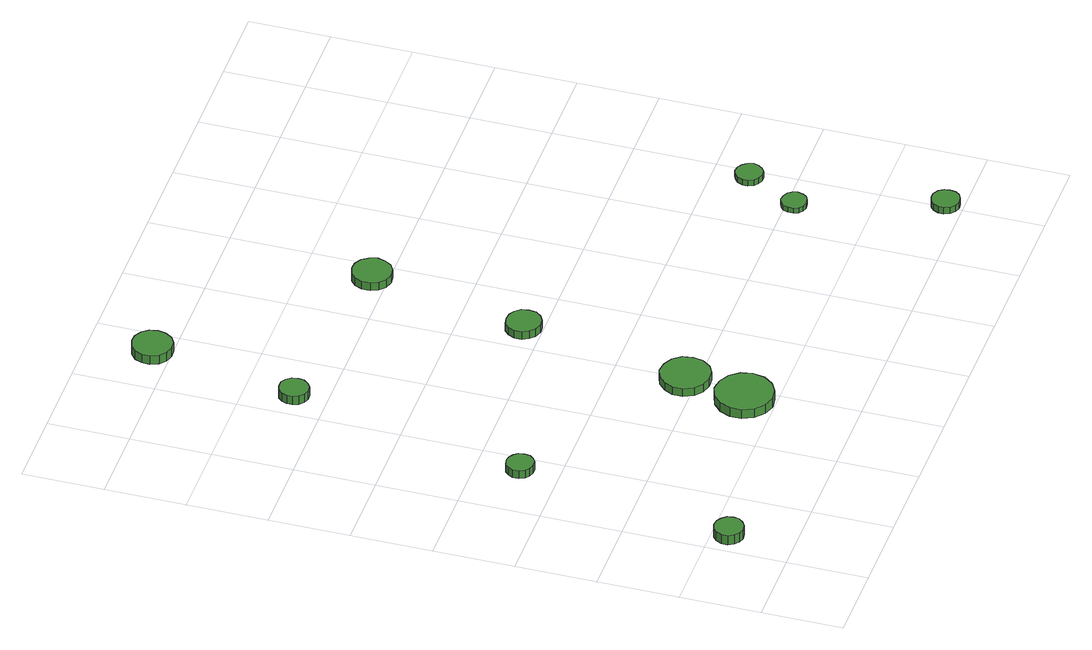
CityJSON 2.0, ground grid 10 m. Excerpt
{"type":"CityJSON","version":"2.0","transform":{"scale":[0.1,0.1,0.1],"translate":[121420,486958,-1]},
"CityObjects":{
"tree1":{"type":"SolitaryVegetationObject","attributes":{"function":"something"},"geometry":[{"type":"MultiSurface","lod":"1","boundaries":[[[0,1,2,3,4,5,6,7,8,9,10,11,12,13,14]],[[15,16,17,18,19,20,21,22,23,24,25,26,27,28,29]],[[0,29,28,1]],[[1,28,27,2]],[[2,27,26,3]],[[3,26,25,4]],[[4,25,24,5]],[[5,24,23,6]],[[6,23,22,7]],[[7,22,21,8]],[[8,21,20,9]],[[9,20,19,10]],[[10,19,18,11]],[[11,18,17,12]],[[12,17,16,13]],[[13,16,15,14]],[[14,15,29,0]]]}]},
"tree2":{"type":"SolitaryVegetationObject","attributes":{"function":"something"},"geometry":[{"type":"MultiSurface","lod":"1","boundaries":[[[30,31,32,33,34,35,36,37,38,39,40,41,42,43,44]],[[45,46,47,48,49,50,51,52,53,54,55,56,57,58,59]],[[30,59,58,31]],[[31,58,57,32]],[[32,57,56,33]],[[33,56,55,34]],[[34,55,54,35]],[[35,54,53,36]],[[36,53,52,37]],[[37,52,51,38]],[[38,51,50,39]],[[39,50,49,40]],[[40,49,48,41]],[[41,48,47,42]],[[42,47,46,43]],[[43,46,45,44]],[[44,45,59,30]]]}]},
"tree3":{"type":"SolitaryVegetationObject","attributes":{"function":"something"},"geometry":[{"type":"MultiSurface","lod":"1","boundaries":[[[60,61,62,63,64,65,66,67,68,69,70,71,72,73,74]],[[75,76,77,78,79,80,81,82,83,84,85,86,87,88,89]],[[60,89,88,61]],[[61,88,87,62]],[[62,87,86,63]],[[63,86,85,64]],[[64,85,84,65]],[[65,84,83,66]],[[66,83,82,67]],[[67,82,81,68]],[[68,81,80,69]],[[69,80,79,70]],[[70,79,78,71]],[[71,78,77,72]],[[72,77,76,73]],[[73,76,75,74]],[[74,75,89,60]]]}]},
"tree4":{"type":"SolitaryVegetationObject","attributes":{"function":"something"},"geometry":[{"type":"MultiSurface","lod":"1","boundaries":[[[90,91,92,93,94,95,96,97,98,99,100,101,102,103,104]],[[105,106,107,108,109,110,111,112,113,114,115,116,117,118,119]],[[90,119,118,91]],[[91,118,117,92]],[[92,117,116,93]],[[93,116,115,94]],[[94,115,114,95]],[[95,114,113,96]],[[96,113,112,97]],[[97,112,111,98]],[[98,111,110,99]],[[99,110,109,100]],[[100,109,108,101]],[[101,108,107,102]],[[102,107,106,103]],[[103,106,105,104]],[[104,105,119,90]]]}]},
"tree5":{"type":"SolitaryVegetationObject","attributes":{"function":"something"},"geometry":[{"type":"MultiSurface","lod":"1","boundaries":[[[120,121,122,123,124,125,126,127,128,129,130,131,132,133,134]],[[135,136,137,138,139,140,141,142,143,144,145,146,147,148,149]],[[120,149,148,121]],[[121,148,147,122]],[[122,147,146,123]],[[123,146,145,124]],[[124,145,144,125]],[[125,144,143,126]],[[126,143,142,127]],[[127,142,141,128]],[[128,141,140,129]],[[129,140,139,130]],[[130,139,138,131]],[[131,138,137,132]],[[132,137,136,133]],[[133,136,135,134]],[[134,135,149,120]]]}]},
"tree6":{"type":"SolitaryVegetationObject","attributes":{"function":"something"},"geometry":[{"type":"MultiSurface","lod":"1","boundaries":[[[150,151,152,153,154,155,156,157,158,159,160,161,162,163,164]],[[165,166,167,168,169,170,171,172,173,174,175,176,177,178,179]],[[150,179,178,151]],[[151,178,177,152]],[[152,177,176,153]],[[153,176,175,154]],[[154,175,174,155]],[[155,174,173,156]],[[156,173,172,157]],[[157,172,171,158]],[[158,171,170,159]],[[159,170,169,160]],[[160,169,168,161]],[[161,168,167,162]],[[162,167,166,163]],[[163,166,165,164]],[[164,165,179,150]]]}]},
"tree7":{"type":"SolitaryVegetationObject","attributes":{"function":"something"},"geometry":[{"type":"MultiSurface","lod":"1","boundaries":[[[180,181,182,183,184,185,186,187,188,189,190,191,192,193,194]],[[195,196,197,198,199,200,201,202,203,204,205,206,207,208,209]],[[180,209,208,181]],[[181,208,207,182]],[[182,207,206,183]],[[183,206,205,184]],[[184,205,204,185]],[[185,204,203,186]],[[186,203,202,187]],[[187,202,201,188]],[[188,201,200,189]],[[189,200,199,190]],[[190,199,198,191]],[[191,198,197,192]],[[192,197,196,193]],[[193,196,195,194]],[[194,195,209,180]]]}]},
"tree8":{"type":"SolitaryVegetationObject","attributes":{"function":"something"},"geometry":[{"type":"MultiSurface","lod":"1","boundaries":[[[210,211,212,213,214,215,216,217,218,219,220,221,222,223,224]],[[225,226,227,228,229,230,231,232,233,234,235,236,237,238,239]],[[210,239,238,211]],[[211,238,237,212]],[[212,237,236,213]],[[213,236,235,214]],[[214,235,234,215]],[[215,234,233,216]],[[216,233,232,217]],[[217,232,231,218]],[[218,231,230,219]],[[219,230,229,220]],[[220,229,228,221]],[[221,228,227,222]],[[222,227,226,223]],[[223,226,225,224]],[[224,225,239,210]]]}]},
"tree9":{"type":"SolitaryVegetationObject","attributes":{"function":"something"},"geometry":[{"type":"MultiSurface","lod":"1","boundaries":[[[240,241,242,243,244,245,246,247,248,249,250,251,252,253,254]],[[255,256,257,258,259,260,261,262,263,264,265,266,267,268,269]],[[240,269,268,241]],[[241,268,267,242]],[[242,267,266,243]],[[243,266,265,244]],[[244,265,264,245]],[[245,264,263,246]],[[246,263,262,247]],[[247,262,261,248]],[[248,261,260,249]],[[249,260,259,250]],[[250,259,258,251]],[[251,258,257,252]],[[252,257,256,253]],[[253,256,255,254]],[[254,255,269,240]]]}]},
"tree10":{"type":"SolitaryVegetationObject","attributes":{"function":"something"},"geometry":[{"type":"MultiSurface","lod":"1","boundaries":[[[270,271,272,273,274,275,276,277,278,279,280,281,282,283,284]],[[285,286,287,288,289,290,291,292,293,294,295,296,297,298,299]],[[270,299,298,271]],[[271,298,297,272]],[[272,297,296,273]],[[273,296,295,274]],[[274,295,294,275]],[[275,294,293,276]],[[276,293,292,277]],[[277,292,291,278]],[[278,291,290,279]],[[279,290,289,280]],[[280,289,288,281]],[[281,288,287,282]],[[282,287,286,283]],[[283,286,285,284]],[[284,285,299,270]]]}]},
"tree11":{"type":"SolitaryVegetationObject","attributes":{"function":"something"},"geometry":[{"type":"MultiSurface","lod":"1","boundaries":[[[300,301,302,303,304,305,306,307,308,309,310,311,312,313,314]],[[315,316,317,318,319,320,321,322,323,324,325,326,327,328,329]],[[300,329,328,301]],[[301,328,327,302]],[[302,327,326,303]],[[303,326,325,304]],[[304,325,324,305]],[[305,324,323,306]],[[306,323,322,307]],[[307,322,321,308]],[[308,321,320,309]],[[309,320,319,310]],[[310,319,318,311]],[[311,318,317,312]],[[312,317,316,313]],[[313,316,315,314]],[[314,315,329,300]]]}]}
},
"vertices":[
[44,78,23],[43,85,23],[38,91,23],[32,95,23],[24,96,23],[17,94,23],[12,89,23],[8,82,23],[8,74,23],[12,67,23],[17,62,23],[24,60,23],[32,61,23],[38,65,23],[43,71,23],[43,71,10],[38,65,10],[32,61,10],[24,60,10],[17,62,10],[12,67,10],[8,74,10],[8,82,10],[12,89,10],[17,94,10],[24,96,10],[32,95,10],[38,91,10],[43,85,10],[44,78,10],
[95,348,17],[94,355,17],[90,360,17],[84,364,17],[77,365,17],[70,363,17],[65,358,17],[62,352,17],[62,345,17],[65,338,17],[70,334,17],[77,332,17],[84,332,17],[90,336,17],[94,341,17],[94,341,6],[90,336,6],[84,332,6],[77,332,6],[70,334,6],[65,338,6],[62,345,6],[62,352,6],[65,358,6],[70,363,6],[77,365,6],[84,364,6],[90,360,6],[94,355,6],[95,348,6],
[317,138,19],[314,152,19],[305,164,19],[292,171,19],[278,173,19],[264,168,19],[253,158,19],[247,145,19],[247,130,19],[253,117,19],[264,107,19],[278,102,19],[292,104,19],[305,111,19],[314,123,19],[314,123,6],[305,111,6],[292,104,6],[278,102,6],[264,107,6],[253,117,6],[247,130,6],[247,145,6],[253,158,6],[264,168,6],[278,173,6],[292,171,6],[305,164,6],[314,152,6],[317,138,6],
[154,641,18],[153,649,18],[148,655,18],[142,659,18],[134,659,18],[127,657,18],[122,652,18],[119,645,18],[119,638,18],[122,631,18],[127,626,18],[134,623,18],[142,624,18],[148,628,18],[153,634,18],[153,634,6],[148,628,6],[142,624,6],[134,623,6],[127,626,6],[122,631,6],[119,638,6],[119,645,6],[122,652,6],[127,657,6],[134,659,6],[142,659,6],[148,655,6],[153,649,6],[154,641,6],
[328,214,17],[326,227,17],[318,237,17],[307,243,17],[294,245,17],[282,241,17],[273,232,17],[267,221,17],[267,208,17],[273,196,17],[282,188,17],[294,184,17],[307,185,17],[318,191,17],[326,202,17],[326,202,6],[318,191,6],[307,185,6],[294,184,6],[282,188,6],[273,196,6],[267,208,6],[267,221,6],[273,232,6],[282,241,6],[294,245,6],[307,243,6],[318,237,6],[326,227,6],[328,214,6],
[193,824,18],[191,834,18],[185,842,18],[176,847,18],[166,848,18],[156,845,18],[148,838,18],[144,829,18],[144,819,18],[148,809,18],[156,802,18],[166,799,18],[176,800,18],[185,805,18],[191,814,18],[191,814,6],[185,805,6],[176,800,6],[166,799,6],[156,802,6],[148,809,6],[144,819,6],[144,829,6],[148,838,6],[156,845,6],[166,848,6],[176,847,6],[185,842,6],[191,834,6],[193,824,6],
[358,423,17],[357,432,17],[351,439,17],[344,443,17],[335,444,17],[326,442,17],[320,436,17],[316,428,17],[316,419,17],[320,411,17],[326,405,17],[335,402,17],[344,403,17],[351,407,17],[357,414,17],[357,414,6],[351,407,6],[344,403,6],[335,402,6],[326,405,6],[320,411,6],[316,419,6],[316,428,6],[320,436,6],[326,442,6],[335,444,6],[344,443,6],[351,439,6],[357,432,6],[358,423,6],
[401,620,17],[398,630,17],[393,638,17],[384,643,17],[374,644,17],[364,641,17],[357,634,17],[353,625,17],[353,615,17],[357,606,17],[364,599,17],[374,596,17],[384,597,17],[393,602,17],[398,610,17],[398,610,6],[393,602,6],[384,597,6],[374,596,6],[364,599,6],[357,606,6],[353,615,6],[353,625,6],[357,634,6],[364,641,6],[374,644,6],[384,643,6],[393,638,6],[398,630,6],[401,620,6],
[668,191,14],[666,197,14],[663,202,14],[657,205,14],[650,206,14],[644,204,14],[639,200,14],[637,194,14],[637,187,14],[639,181,14],[644,177,14],[650,175,14],[657,176,14],[663,179,14],[666,184,14],[666,184,7],[663,179,7],[657,176,7],[650,175,7],[644,177,7],[639,181,7],[637,187,7],[637,194,7],[639,200,7],[644,204,7],[650,206,7],[657,205,7],[663,202,7],[666,197,7],[668,191,7],
[721,22,16],[720,29,16],[716,35,16],[709,39,16],[702,39,16],[695,37,16],[690,32,16],[687,26,16],[687,19,16],[690,12,16],[695,7,16],[702,5,16],[709,6,16],[716,9,16],[720,15,16],[720,15,7],[716,9,7],[709,6,7],[702,5,7],[695,7,7],[690,12,7],[687,19,7],[687,26,7],[690,32,7],[695,37,7],[702,39,7],[709,39,7],[716,35,7],[720,29,7],[721,22,7],
[705,256,14],[703,263,14],[699,268,14],[693,272,14],[686,273,14],[680,270,14],[675,266,14],[672,259,14],[672,253,14],[675,246,14],[680,242,14],[686,240,14],[693,240,14],[699,244,14],[703,249,14],[703,249,6],[699,244,6],[693,240,6],[686,240,6],[680,242,6],[675,246,6],[672,253,6],[672,259,6],[675,266,6],[680,270,6],[686,273,6],[693,272,6],[699,268,6],[703,263,6],[705,256,6]
]}
